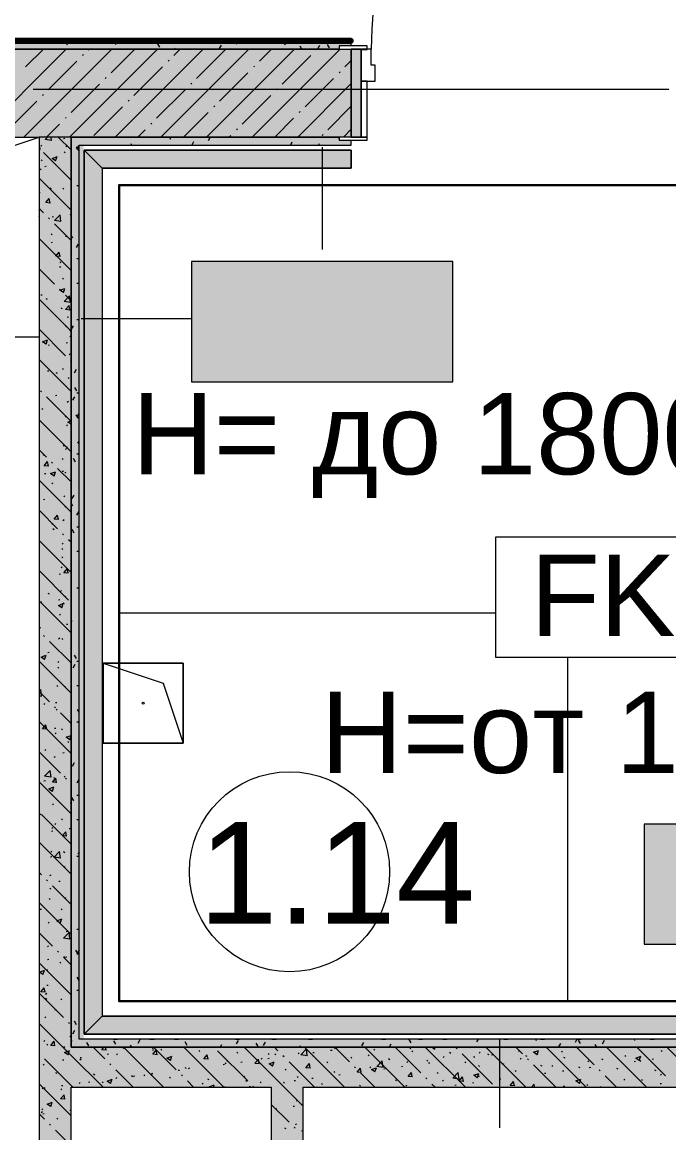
# Model space of a CAD drawing. Header units: millimetres. Extents: x -3817 to 677485, y -22715 to 103890.
# Drawn here: x 67681 to 69296, y 7103 to 9878 of the extents above; entities that cross this region are included whole.
import ezdxf

# ---------------------------------------------------------------- set-up
doc = ezdxf.new("R2010")
doc.units = ezdxf.units.MM
doc.layers.add('PDF _Геометрия', color=7, linetype='Continuous', true_color=0x1d1d1d)
doc.layers.add('PDF _Сплошная заливка', color=7, linetype='Continuous', true_color=0xffffff)
doc.layers.add('PDF _Текст', color=7, linetype='Continuous')
doc.styles.add('PDF GOST-Common', font='arial.ttf')

msp = doc.modelspace()

# ---------------------------------------------------------------- hatches: boundary and pattern name
at = {"layer": 'PDF _Сплошная заливка', "transparency": 33554559}
h = msp.add_hatch(color=256, dxfattribs=at)
h.paths.add_polyline_path([(69633.3, 9811.3), (70923.3, 9811.3), (70923.3, 9819.4), (70953.3, 9819.4), (70953.3, 9831.4), (69603.3, 9831.4), (69603.3, 9819.4), (69633.3, 9819.4), (69633.3, 9811.8)], flags=0)
h.paths.add_polyline_path([(75703.3, 9811.3), (75702.3, 9831.4), (73973.3, 9831.4), (73973.3, 9819.4), (74028.3, 9819.4), (74028.3, 9811.3), (75627.5, 9811.3)], flags=0)
h.paths.add_polyline_path([(62268.2, 9811.3), (66123.3, 9811.5), (66123.3, 9819.4), (66153.3, 9819.4), (66153.3, 9831.4), (61793.3, 9831.4), (61793.3, 9811.3)], flags=0)
h.paths.add_polyline_path([(67133.3, 9811.3), (68473.3, 9811.8), (68473.3, 9819.4), (68503.3, 9819.4), (68503.3, 9831.4), (67103.3, 9831.4), (67103.3, 9819.4), (67133.3, 9819.4)], flags=0)
h.paths.add_polyline_path([(71933.3, 9811.3), (72468.3, 9811.3), (72468.3, 9819.4), (72523.3, 9819.4), (72523.3, 9831.4), (71903.3, 9831.4), (71903.3, 9819.4), (71933.3, 9819.4), (71933.3, 9812.3)], flags=0)
h = msp.add_hatch(color=256, dxfattribs=at)
h.paths.add_polyline_path([(69603.3, 9591.3), (70953.3, 9591.3), (70953.3, 9811.3), (69603.3, 9811.3)], flags=0)
h.paths.add_polyline_path([(67323.3, 9591.3), (68503.3, 9591.3), (68503.3, 9811.3), (67103.3, 9811.3), (67103.3, 9591.3), (67133.3, 9591.3)], flags=0)
h.paths.add_polyline_path([(72103.3, 9591.3), (72103.3, 9811.3), (71903.3, 9811.3), (71903.3, 9591.3), (71933.3, 9591.3)], flags=0)
for points in [[(67803.3, 7336.4), (67823.3, 7336.4), (67823.3, 9591.3), (67803.3, 9591.3), (67803.3, 8928.7)], [(69558.3, 7216.4), (70183.3, 7216.4), (70183.3, 7316.4), (70153.3, 7315.8), (70153.3, 7276.4), (70148.3, 7276.4), (70148.3, 7316.4), (69609.5, 7316.4), (69597.9, 7296.4), (69563.3, 7316.4), (69558.3, 7316.4), (69558.3, 7276.4), (69553.3, 7276.4), (69553.3, 7316.4), (67803.3, 7316.4), (67803.3, 7216.4), (69553.3, 7216.4)], [(68303.3, 5891.3), (68383.3, 5891.3), (68383.3, 7216.4), (68303.3, 7216.4), (68303.3, 6668)]]:
    msp.add_hatch(color=256, dxfattribs=at).paths.add_polyline_path(points)
h = msp.add_hatch(color=256, dxfattribs=at)
h.paths.add_polyline_path([(67823.3, 9571.4), (68503.3, 9571.4), (68503.3, 9583.4), (68473.3, 9583.4), (68473.3, 9591.3), (67823.3, 9591.3)], flags=0)
h.paths.add_polyline_path([(70183.3, 9571.4), (70183.3, 9591.3), (69633.3, 9590.3), (69633.3, 9583.4), (69603.3, 9583.4), (69603.3, 9571.4), (70163.3, 9571.4)], flags=0)
at = {"layer": 'PDF _Сплошная заливка', "true_color": 0xd7cdc4, "transparency": 33554559}
msp.add_hatch(color=254, dxfattribs=at).paths.add_polyline_path([(67835.8, 7348.9), (67880.8, 7393.8), (67880.8, 9513.8), (67835.8, 9558.8), (67835.8, 8928.7)])
h = msp.add_hatch(color=254, dxfattribs=at)
h.paths.add_polyline_path([(69887.9, 7348.9), (70150.8, 7348.9), (70105.8, 7393.8), (69654.2, 7393.8), (69628.2, 7348.9)], flags=0)
h.paths.add_polyline_path([(69582, 7348.9), (69608, 7393.8), (67880.8, 7393.8), (67835.8, 7348.9), (69563.3, 7348.9)], flags=0)
at = {"layer": 'PDF _Сплошная заливка', "transparency": 33554559}
h = msp.add_hatch(color=256, dxfattribs=at)
h.paths.add_polyline_path([(69563.3, 7316.4), (69574.8, 7336.4), (67803.3, 7336.4), (67803.3, 7316.4), (69558.3, 7316.4)], flags=0)
h.paths.add_polyline_path([(70148.3, 7316.4), (70163.3, 7316.4), (70163.3, 7336.4), (69621, 7336.4), (69609.5, 7316.4), (69887.9, 7316.4)], flags=0)

# ---------------------------------------------------------------- linework, layer by layer
at = {"layer": 'PDF _Геометрия', "color": 9, "lineweight": 9, "true_color": 0xc0c0c0}
for points in [[(67103.3, 9831.4), (68503.3, 9831.4), (68503.3, 9832.4), (67103.3, 9832.4)], [(68473.3, 9811.3), (67133.3, 9811.3)], [(67423.3, 6641.3), (67423.3, 9591.3), (67723.3, 9591.3), (67723.3, 6741.3), (67423.3, 6741.3)], [(67803.3, 9591.3), (67803.3, 7336.4), (67803.3, 7316.4), (67803.3, 9591.3), (67823.3, 9591.3)]]:
    msp.add_lwpolyline(points, close=True, dxfattribs=at)
at = {"layer": 'PDF _Геометрия', "color": 231, "lineweight": 70, "true_color": 0xff80c0}
msp.add_lwpolyline([(67103.3, 9831.4), (68503.3, 9831.4), (68503.3, 9832.4), (67103.3, 9832.4)], close=True, dxfattribs=at)
at = {"layer": 'PDF _Геометрия', "color": 9, "lineweight": 9, "true_color": 0xc0c0c0}
for points in [[(68503.3, 9819.4), (68503.3, 9831.4), (67103.3, 9831.4), (67103.3, 9819.4)], [(68503.3, 9591.3), (68503.3, 9811.3)], [(69553.3, 7336.4), (69574.8, 7336.4), (67823.3, 7336.4), (67823.3, 9571.4), (68503.3, 9571.4), (68503.3, 9583.4)], [(67603.3, 5937.9), (67603.3, 5891.3), (67623.3, 5891.3), (67703.3, 5891.3), (67703.3, 6641.3), (67723.3, 6641.3), (67803.3, 6641.3), (67803.3, 7216.4), (68303.3, 7216.4), (68303.3, 5891.3), (67318.3, 5891.3), (67318.3, 5671.4), (68603.3, 5671.4), (68623.3, 5671.4), (67318.3, 5671.4), (67318.3, 5911.3), (67298.3, 5911.3), (67298.3, 5651.4), (67318.3, 5651.4), (68603.3, 5651.4), (68603.3, 4499.1)], [(70668.3, 5891.3), (68383.3, 5891.3), (68383.3, 7216.4), (70183.3, 7216.4)]]:
    msp.add_lwpolyline(points, dxfattribs=at)
at = {"layer": 'PDF _Геометрия', "color": 253, "lineweight": 9, "true_color": 0x9b9b9b}
for points in [[(67726.8, 9831.4), (67723.6, 9825.8)], [(67796.7, 9830.5), (67791.6, 9821.8)], [(67915.5, 9823), (67910.7, 9831.4)], [(67983.5, 9827.1), (67981.1, 9831.4)], [(68161.2, 9824.1), (68157, 9831.4)], [(68219.5, 9831.4), (68215.1, 9823.7)], [(68325.1, 9831.4), (68324.8, 9830.7)], [(68338.9, 9821.1), (68333.9, 9829.8)], [(68025.2, 9815.9), (68020.2, 9824.6)], [(68063, 9811.3), (68061.8, 9813.4)], [(68178.5, 9821.2), (68173.5, 9812.5)], [(68379.8, 9811.3), (68375.6, 9818.6)], [(68424.2, 9820.1), (68419.2, 9811.4)], [(68448.6, 9814), (68443.6, 9822.7)], [(68052.7, 9585.4), (68049.2, 9591.3)], [(68109.4, 9579.6), (68104.6, 9571.4)], [(68151, 9590.7), (68146, 9582)], [(68256.9, 9591.3), (68255.6, 9589.1)], [(68355.1, 9578.5), (68351, 9571.4)], [(68366.4, 9590.6), (68366, 9591.3)], [(68473.3, 9588.4), (68471.6, 9591.3)], [(67822, 9569.5), (67817, 9560.8)], [(67822.2, 9557.9), (67817.1, 9566.6)], [(67817.4, 9561.8), (67823.3, 9561.8)], [(67955.2, 9571.4), (67953.2, 9574.8)], [(68131.2, 9571.4), (68130.9, 9571.8)], [(68423.1, 9574.4), (68421.4, 9571.4)], [(67817.4, 9470.4), (67823.3, 9470.4)], [(67808, 9338.6), (67803.3, 9346.8)], [(67820.9, 9323.8), (67815.9, 9315.1)], [(67817.4, 9287.5), (67823.3, 9287.5)], [(67817.4, 9226.5), (67823.3, 9226.5)], [(67817.4, 9135.1), (67823.3, 9135.1)], [(67808.6, 9119.7), (67803.6, 9111)], [(67815.7, 9010), (67810.7, 9001.3)], [(67811.6, 8942), (67806.6, 8933.3)], [(67817.3, 8956.8), (67812.3, 8965.5)], [(67817.4, 8952.2), (67823.3, 8952.2)], [(67821.4, 8888.7), (67816.3, 8897.4)], [(67817.4, 8891.3), (67823.3, 8891.3)], [(67822.8, 8900.3), (67817.8, 8891.6)], [(67823.3, 8824.5), (67820.4, 8829.4)], [(67817.4, 8799.8), (67823.3, 8799.8)], [(67814.3, 8779.1), (67809.3, 8787.8)], [(67810.5, 8696.2), (67805.5, 8687.5)], [(67807.2, 8669.4), (67803.3, 8676.3)], [(67821.7, 8654.6), (67816.7, 8645.9)], [(67811.3, 8601.4), (67806.3, 8610.1)], [(67817.4, 8617), (67823.3, 8617)], [(67817.4, 8556), (67823.3, 8556)], [(67817.4, 8464.6), (67823.3, 8464.6)], [(67805.4, 8382.5), (67803.3, 8378.8)], [(67812.4, 8272.8), (67807.4, 8264.1)], [(67816.5, 8287.6), (67811.5, 8296.3)], [(67817.4, 8281.7), (67823.3, 8281.7)], [(67817.4, 8220.7), (67823.3, 8220.7)], [(67823.3, 8153.9), (67819.6, 8160.2)], [(67817.4, 8129.3), (67823.3, 8129.3)], [(67811.3, 8027.1), (67806.3, 8018.3)], [(67822.5, 7985.4), (67817.5, 7976.7)], [(67810.5, 7932.2), (67805.5, 7940.9)], [(67817.4, 7946.4), (67823.3, 7946.4)], [(67817.4, 7885.4), (67823.3, 7885.4)], [(67823.3, 7803.9), (67820.4, 7799)], [(67817.4, 7794), (67823.3, 7794)], [(67817.4, 7611.1), (67823.3, 7611.1)], [(67819.8, 7550.4), (67814.7, 7559.1)], [(67823.3, 7560), (67819.4, 7553.3)], [(67817.4, 7550.1), (67823.3, 7550.1)], [(67823.3, 7483.4), (67818.8, 7491.1)], [(67817.4, 7458.7), (67823.3, 7458.7)], [(67823.3, 7422.4), (67822.9, 7423)], [(67812.1, 7357.9), (67807.1, 7349.2)], [(67816.8, 7372.7), (67811.8, 7381.4)], [(67805.6, 7331.1), (67803.3, 7335.1)], [(67847.3, 7319.9), (67842.2, 7328.6)], [(67908.9, 7336.8), (67918.9, 7336.8)], [(67915.3, 7324), (67910.3, 7332.7)], [(67974.6, 7334.5), (67969.6, 7325.8)], [(68000.3, 7336.8), (68010.4, 7336.8)], [(68061.3, 7336.8), (68071.3, 7336.8)], [(68093, 7321), (68088, 7329.7)], [(68213.7, 7336.8), (68223.7, 7336.8)], [(68220.3, 7333.4), (68215.3, 7324.7)], [(68288.4, 7329.3), (68283.3, 7320.6)], [(68305.1, 7336.8), (68315.2, 7336.8)], [(68396.5, 7336.8), (68406.6, 7336.8)], [(68534.1, 7328.2), (68529.1, 7319.5)], [(68579.4, 7336.8), (68589.5, 7336.8)], [(68652.5, 7327.3), (68647.5, 7336)], [(68670.9, 7336.8), (68680.9, 7336.8)], [(68731.8, 7336.8), (68741.9, 7336.8)], [(68820.4, 7336.4), (68816.4, 7329.6)], [(68884.2, 7336.8), (68894.3, 7336.8)], [(68966.3, 7332.4), (68964, 7336.4)], [(68975.7, 7336.8), (68985.7, 7336.8)], [(69066.7, 7336.4), (69062.2, 7328.5)], [(69067.1, 7336.8), (69077.2, 7336.8)], [(69075.9, 7325.4), (69070.9, 7334.1)], [(69135.2, 7333.1), (69130.2, 7324.4)], [(69212, 7333.5), (69210.4, 7336.4)], [(69250, 7336.8), (69260, 7336.8)], [(67954.9, 7316.4), (67951.9, 7321.5)], [(68178.7, 7322.2), (68175.3, 7316.4)], [(68270.7, 7318), (68265.7, 7326.7)], [(68377.2, 7316.4), (68375.3, 7319.6)], [(68553.2, 7316.4), (68553, 7316.6)], [(68602.1, 7324.1), (68597.6, 7316.4)], [(69025.6, 7326), (69020.5, 7317.3)], [(69116.3, 7316.4), (69112.5, 7322.9)]]:
    msp.add_lwpolyline(points, dxfattribs=at)
at = {"layer": 'PDF _Геометрия', "lineweight": 9}
for points in [[(67571, 9591.3), (67791, 9811.3)], [(67685.1, 9591.3), (67905.1, 9811.3)], [(67689.1, 9766.5), (67734, 9811.3)], [(67799.1, 9591.3), (68019.1, 9811.3)], [(67846, 9809.3), (67848, 9811.3)], [(67903, 9752.2), (67962.1, 9811.3)], [(67913.2, 9591.3), (68133.2, 9811.3)], [(68027.2, 9591.3), (68247.2, 9811.3)], [(68059.8, 9795), (68076.1, 9811.3)], [(68116.8, 9738), (68188.1, 9809.3)], [(68141.3, 9591.3), (68361.3, 9811.3)], [(68255.3, 9591.3), (68475.3, 9811.3)], [(68273.6, 9780.7), (68304.2, 9811.3)], [(68416.2, 9809.3), (68418.3, 9811.3)], [(67746.2, 9709.5), (67817.4, 9780.7)], [(67831.7, 9795), (67834.1, 9797.4)], [(68045.5, 9780.7), (68047.9, 9783.1)], [(68330.7, 9723.7), (68401.9, 9795)], [(68487.5, 9766.5), (68503.3, 9782.3)], [(67960, 9695.2), (68031.3, 9766.5)], [(68173.8, 9681), (68245.1, 9752.2)], [(68259.4, 9766.5), (68261.8, 9768.9)], [(68473.2, 9752.2), (68475.6, 9754.6)], [(67803.2, 9652.4), (67874.5, 9723.7)], [(67888.7, 9738), (67891.1, 9740.4)], [(68102.6, 9723.7), (68104.9, 9726.1)], [(68369.4, 9591.3), (68503.3, 9725.2)], [(68387.7, 9666.7), (68459, 9738)], [(67731.9, 9695.2), (67734.3, 9697.6)], [(68017, 9638.2), (68088.3, 9709.5)], [(68230.9, 9623.9), (68302.2, 9695.2)], [(68316.4, 9709.5), (68318.8, 9711.8)], [(67646.4, 9609.7), (67717.7, 9681)], [(67860.2, 9595.4), (67931.5, 9666.7)], [(67945.7, 9681), (67948.1, 9683.3)], [(68159.6, 9666.7), (68162, 9669.1)], [(68444.7, 9609.7), (68503.3, 9668.2)], [(67788.9, 9638.2), (67791.3, 9640.6)], [(68084.2, 9591.3), (68145.3, 9652.4)], [(68312.3, 9591.3), (68359.2, 9638.2)], [(68373.4, 9652.4), (68375.8, 9654.8)], [(67742.1, 9591.3), (67774.7, 9623.9)], [(67970.2, 9591.3), (67988.5, 9609.7)], [(68002.8, 9623.9), (68005.1, 9626.3)], [(68216.6, 9609.7), (68219, 9612)], [(68483.4, 9591.3), (68503.3, 9611.2)], [(68198.3, 9591.3), (68202.4, 9595.4)], [(68430.5, 9595.4), (68432.8, 9597.8)]]:
    msp.add_lwpolyline(points, dxfattribs=at)
at = {"layer": 'PDF _Геометрия', "color": 253, "lineweight": 13, "true_color": 0xaaaaaa}
for points in [[(68543.3, 9811.3), (68543.3, 9819.4), (68473.3, 9819.4), (68473.3, 9811.3)], [(68528.3, 9591.3), (68528.3, 9811.3), (68503.3, 9811.3), (68503.3, 9591.3)], [(68553.3, 9811.3), (68528.3, 9811.3), (68528.3, 9731.4), (68563.3, 9731.4), (68563.3, 9771.3), (68553.3, 9771.3)], [(68543.3, 9810.4), (68543.3, 9811.3), (68528.3, 9811.3), (68528.3, 9810.4)], [(68543.3, 9591.3), (68543.3, 9731.4), (68528.3, 9731.4), (68528.3, 9591.3)], [(68543.3, 9583.4), (68543.3, 9591.3), (68473.3, 9591.3), (68473.3, 9583.4)]]:
    msp.add_lwpolyline(points, close=True, dxfattribs=at)
at = {"layer": 'PDF _Геометрия', "color": 253, "lineweight": 9, "true_color": 0xaaaaaa}
msp.add_lwpolyline([(67708.8, 9711.4), (69296.3, 9711.4)], dxfattribs=at)
at = {"layer": 'PDF _Геометрия', "color": 7, "lineweight": 9}
for points in [[(67803.3, 9591.3), (67723.3, 9591.3), (67723.3, 9091.3), (67473.3, 9091.3), (67473.3, 9591.3)], [(67473.3, 9091.3), (67535.8, 9528.9), (67723.3, 9591.3)], [(67835.8, 9558.8), (68503.3, 9558.8), (67835.8, 9558.8), (67835.8, 7348.9)], [(68430.4, 9565.8), (68430.4, 9310)], [(68503.3, 9513.8), (68503.3, 9558.8), (68503.3, 9513.8)], [(67880.8, 9513.8), (68503.3, 9513.8), (67880.8, 9513.8), (67880.8, 7393.8)], [(67828.8, 9138), (68103.9, 9138)], [(68863.3, 8401.3), (67923.3, 8401.3)], [(67883.3, 8276.3), (68033.3, 8226.3), (68083.3, 8076.4)], [(69043.3, 8291.3), (69043.3, 7431.3)], [(68873.1, 7336.4), (68873.1, 7114.8)]]:
    msp.add_lwpolyline(points, dxfattribs=at)
at = {"layer": 'PDF _Геометрия', "color": 252, "lineweight": 9, "true_color": 0x878787}
for points in [[(67754.2, 9583), (67738.4, 9585.5), (67744.1, 9591.3)], [(67754.2, 9583), (67753.3, 9591.3)], [(67803.3, 9559.2), (67771.1, 9591.3)], [(67784.2, 9587.9), (67787.5, 9588.3)], [(67723.3, 9570.3), (67724.2, 9571.4)], [(67723.3, 9560.5), (67726.2, 9560.2)], [(67726.2, 9560.2), (67724.2, 9571.3)], [(67727.7, 9568.8), (67730.4, 9570.9)], [(67803.3, 9483.8), (67734.2, 9552.8)], [(67785.6, 9554.7), (67788.4, 9552.9)], [(67789.9, 9569.5), (67792.4, 9567.3)], [(67728.2, 9534.8), (67731, 9533)], [(67764.6, 9531.9), (67755.8, 9537.8), (67768.3, 9542.6)], [(67764.7, 9531.8), (67768.3, 9542.6)], [(67725.6, 9509.6), (67728.2, 9511.7)], [(67737.4, 9517.8), (67740.7, 9518.2)], [(67803.3, 9408.3), (67723.3, 9488.3)], [(67723.4, 9450.4), (67726, 9452.5)], [(67750.2, 9464.3), (67753.1, 9462.5)], [(67782.6, 9463.4), (67785.1, 9461.2)], [(67802.9, 9462.4), (67803.3, 9462.5)], [(67723.3, 9413), (67725, 9413.7)], [(67723.3, 9408.5), (67725, 9413.6)], [(67734.2, 9402), (67723.3, 9412.9)], [(67750.9, 9426.5), (67740.3, 9427.4), (67748.8, 9437.6)], [(67750.9, 9426.4), (67748.8, 9437.6)], [(67723.3, 9405), (67724, 9404.3)], [(67723.3, 9392.8), (67723.9, 9393.3)], [(67749.3, 9386.9), (67746.8, 9389.4)], [(67756.1, 9392.3), (67759.5, 9392.7)], [(67777.8, 9380.4), (67762, 9382.8), (67775.8, 9397.3)], [(67777.8, 9380.3), (67775.8, 9397.2)], [(67800.7, 9398.1), (67803.3, 9398.5)], [(67803.3, 9332.9), (67761.9, 9374.3)], [(67803.3, 9257.4), (67723.3, 9337.4)], [(67753.1, 9349.6), (67755.9, 9347.8)], [(67753.9, 9328), (67757.2, 9328.5)], [(67789.4, 9344.4), (67791.9, 9342.1)], [(67775.6, 9292.8), (67764.9, 9293.7), (67773.5, 9303.9)], [(67775.6, 9292.7), (67773.5, 9303.9)], [(67775.1, 9279.1), (67778, 9277.3)], [(67761.9, 9223.4), (67723.3, 9262)], [(67774.4, 9266.8), (67777.8, 9267.2)], [(67782.1, 9238.3), (67784.6, 9236)], [(67727.7, 9196.6), (67731, 9197.1)], [(67740.5, 9188.2), (67743.3, 9186.4)], [(67776.9, 9208.3), (67774.4, 9210.9)], [(67784.3, 9202.4), (67775.4, 9208.4), (67787.9, 9213.2)], [(67784.3, 9202.4), (67787.9, 9213.1)], [(67801.4, 9177.8), (67785.6, 9180.2), (67799.4, 9194.7)], [(67803.3, 9182), (67789.5, 9195.8)], [(67801.4, 9177.7), (67799.4, 9194.6)], [(67803.3, 9106.5), (67723.3, 9186.5)], [(67723.3, 9179.4), (67723.5, 9179.2)], [(67778, 9164.4), (67780.8, 9162.6)], [(67800.2, 9159), (67789.6, 9160), (67798.2, 9170.2)], [(67800.2, 9159), (67798.2, 9170.1)], [(67802.4, 9165.9), (67803.3, 9166.6)], [(67793.2, 9141.3), (67796.5, 9141.7)], [(67789.5, 9044.9), (67723.3, 9111.2)], [(67788.9, 9119.2), (67791.4, 9117)], [(67800.2, 9106.7), (67802.9, 9108.7)], [(67741, 9073.5), (67732.1, 9079.4), (67744.6, 9084.2)], [(67741, 9073.4), (67744.6, 9084.2)], [(67790.9, 9077), (67794.3, 9077.5)], [(67800.1, 9093.9), (67802.9, 9092.1)], [(67746.4, 9071.2), (67749.7, 9071.6)], [(67798.1, 9047.5), (67800.7, 9049.6)], [(67803.3, 8955.7), (67723.3, 9035.7)], [(67803.3, 9031.2), (67802.1, 9032.3)], [(67744.2, 9006.9), (67747.5, 9007.3)], [(67765.4, 9003), (67768.3, 9001.2)], [(67781.6, 9013.1), (67784, 9010.9)], [(67795.9, 8988.3), (67798.6, 8990.4)], [(67802.9, 8979.1), (67803.3, 8978.9)], [(67729.2, 8954.4), (67726.7, 8956.9)], [(67803.3, 8880.3), (67741.7, 8941.8)], [(67764.7, 8945.6), (67768, 8946.1)], [(67730.1, 8912.6), (67732.9, 8910.8)], [(67793.7, 8929.1), (67796.4, 8931.2)], [(67803.3, 8804.8), (67723.3, 8884.8)], [(67788.4, 8894.1), (67790.8, 8891.8)], [(67791.6, 8869.9), (67794.2, 8872)], [(67803.3, 8873.4), (67795, 8878.9), (67803.3, 8882.1)], [(67741.7, 8790.9), (67723.3, 8809.4)], [(67783.5, 8820.2), (67786.8, 8820.6)], [(67789.4, 8810.8), (67792.1, 8812.8)], [(67790.3, 8817.8), (67793.2, 8816)], [(67732.9, 8797.9), (67735.8, 8796.1)], [(67746.7, 8769), (67736.1, 8769.9), (67744.7, 8780.1)], [(67746.7, 8768.9), (67744.7, 8780.1)], [(67756.8, 8775.9), (67754.3, 8778.4)], [(67781, 8788), (67783.5, 8785.7)], [(67736.7, 8750), (67740, 8750.5)], [(67760.6, 8744), (67751.8, 8750), (67764.2, 8754.8)], [(67760.6, 8744), (67764.2, 8754.7)], [(67803.3, 8729.4), (67769.4, 8763.3)], [(67781.2, 8755.9), (67784.5, 8756.3)], [(67787.3, 8751.6), (67789.9, 8753.6)], [(67803.3, 8653.9), (67723.3, 8733.9)], [(67755, 8727.4), (67757.8, 8725.6)], [(67785.1, 8692.4), (67787.7, 8694.4)], [(67801.8, 8694.6), (67803.3, 8694.8)], [(67734.4, 8685.8), (67737.7, 8686.2)], [(67787.8, 8668.9), (67790.3, 8666.7)], [(67769.4, 8612.4), (67723.3, 8658.6)], [(67771.4, 8635.2), (67760.8, 8636.2), (67769.3, 8646.4)], [(67771.4, 8635.2), (67769.3, 8646.3)], [(67782.9, 8633.2), (67785.6, 8635.2)], [(67755, 8624.5), (67758.3, 8624.9)], [(67757.8, 8612.6), (67760.7, 8610.8)], [(67803.3, 8503.1), (67723.3, 8583.1)], [(67784.5, 8597.3), (67782, 8599.8)], [(67803.3, 8578.6), (67797.1, 8584.8)], [(67780.5, 8562.9), (67783, 8560.6)], [(67780.8, 8574), (67783.4, 8576)], [(67779.9, 8542.1), (67782.7, 8540.3)], [(67797.1, 8433.9), (67723.3, 8507.7)], [(67773.7, 8499), (67777.1, 8499.5)], [(67778.6, 8514.8), (67781.3, 8516.9)], [(67796.1, 8501.5), (67785.4, 8502.4), (67794, 8512.6)], [(67796.1, 8501.4), (67794, 8512.6)], [(67745.3, 8451.3), (67748.1, 8449.5)], [(67776.4, 8455.6), (67779.1, 8457.7)], [(67787.3, 8443.8), (67789.8, 8441.5)], [(67803.3, 8352.2), (67723.3, 8432.2)], [(67727, 8428.9), (67730.3, 8429.3)], [(67780.2, 8414.6), (67771.4, 8420.6), (67783.8, 8425.3)], [(67771.5, 8434.8), (67774.8, 8435.2)], [(67780.2, 8414.5), (67783.8, 8425.3)], [(67782.8, 8427.4), (67785.6, 8425.6)], [(67774.3, 8396.4), (67776.9, 8398.5)], [(67724.7, 8364.6), (67728, 8365.1)], [(67792, 8373.5), (67795.4, 8373.9)], [(67736.7, 8343.4), (67734.2, 8345.9)], [(67803.3, 8276.8), (67749.3, 8330.8)], [(67772.1, 8337.2), (67774.8, 8339.3)], [(67780, 8337.7), (67782.5, 8335.4)], [(67745.3, 8303.4), (67748.6, 8303.8)], [(67803.3, 8201.3), (67723.3, 8281.3)], [(67736.9, 8285.7), (67728.1, 8291.6), (67740.5, 8296.4)], [(67736.9, 8285.6), (67740.6, 8296.3)], [(67770, 8278.1), (67772.6, 8280.1)], [(67770.2, 8266), (67773, 8264.2)], [(67767.8, 8218.9), (67770.5, 8220.9)], [(67786.8, 8218.6), (67789.3, 8216.4)], [(67723.3, 8206.5), (67727.5, 8210.9)], [(67749.3, 8179.9), (67723.3, 8205.9)], [(67723.3, 8195), (67729.5, 8194.1)], [(67729.5, 8194), (67727.5, 8210.9)], [(67734.8, 8175.7), (67737.6, 8173.9)], [(67764.4, 8164.8), (67761.9, 8167.4)], [(67764, 8177.9), (67767.3, 8178.4)], [(67765.6, 8159.7), (67768.3, 8161.7)], [(67803.3, 8125.9), (67776.9, 8152.3)], [(67803.3, 8050.5), (67723.3, 8130.5)], [(67742.5, 8111.4), (67731.9, 8112.3), (67740.5, 8122.6)], [(67742.5, 8111.4), (67740.5, 8122.5)], [(67761.7, 8113.6), (67765.1, 8114.1)], [(67779.5, 8112.6), (67781.9, 8110.3)], [(67763.5, 8100.5), (67766.1, 8102.5)], [(67799.8, 8085.1), (67791, 8091.1), (67803.3, 8095.8)], [(67795.1, 8080.8), (67797.9, 8079)], [(67799.8, 8085.1), (67803.3, 8095.4)], [(67776.9, 8001.4), (67723.3, 8055.1)], [(67737.7, 8060.9), (67740.5, 8059.1)], [(67782.3, 8052.4), (67785.6, 8052.8)], [(67761.3, 8041.3), (67764, 8043.3)], [(67753, 7991.4), (67737.2, 7993.9), (67751.1, 8008.3)], [(67753.1, 7991.4), (67751.1, 8008.3)], [(67803.3, 7899.6), (67723.3, 7979.6)], [(67735.5, 7982.3), (67738.9, 7982.7)], [(67747.7, 7962.2), (67760.2, 7966.9)], [(67767.2, 7977.7), (67756.6, 7978.6), (67765.2, 7988.8)], [(67756.6, 7956.2), (67760.2, 7966.9)], [(67759.1, 7982.1), (67761.8, 7984.2)], [(67759.7, 7990.4), (67762.6, 7988.6)], [(67767.2, 7977.6), (67765.2, 7988.8)], [(67786.3, 7993.5), (67788.7, 7991.2)], [(67792, 7986.3), (67789.5, 7988.8)], [(67747.7, 7962.2), (67756.6, 7956.2)], [(67757, 7922.9), (67759.6, 7925)], [(67801, 7926.9), (67803.3, 7927.2)], [(67725.1, 7899.6), (67727.9, 7897.8)], [(67803.3, 7824.2), (67729.2, 7898.3)], [(67778.9, 7887.4), (67781.4, 7885.2)], [(67754.3, 7856.8), (67757.6, 7857.2)], [(67754.8, 7863.7), (67757.5, 7865.8)], [(67762.6, 7875.7), (67765.4, 7873.9)], [(67798.8, 7862.7), (67802.1, 7863.1)], [(67803.3, 7748.7), (67723.3, 7828.7)], [(67791.9, 7843.9), (67781.3, 7844.9), (67789.8, 7855.1)], [(67791.9, 7843.9), (67789.8, 7855)], [(67752.7, 7804.6), (67755.3, 7806.6)], [(67776.6, 7788.8), (67760.8, 7791.3), (67774.7, 7805.7)], [(67776.6, 7788.8), (67774.7, 7805.6)], [(67784.6, 7805.2), (67787.5, 7803.4)], [(67752, 7792.5), (67755.3, 7793)], [(67729.2, 7747.4), (67723.3, 7753.3)], [(67750.5, 7745.4), (67753.2, 7747.4)], [(67785.7, 7768.4), (67788.2, 7766.1)], [(67744.3, 7732.4), (67741.7, 7734.9)], [(67803.3, 7673.3), (67756.8, 7719.8)], [(67772.6, 7731.3), (67775.9, 7731.7)], [(67750, 7714.3), (67752.8, 7712.5)], [(67787.5, 7690.4), (67790.3, 7688.6)], [(67803.3, 7597.9), (67723.3, 7677.9)], [(67725.8, 7661.1), (67729.1, 7661.6)], [(67748.3, 7686.2), (67751, 7688.2)], [(67778.4, 7662.3), (67780.9, 7660)], [(67776.2, 7626.8), (67767.3, 7632.7), (67779.8, 7637.5)], [(67776.2, 7626.7), (67779.8, 7637.4)], [(67746.2, 7627), (67748.8, 7629)], [(67791.3, 7605.8), (67794.6, 7606.2)], [(67756.8, 7568.9), (67723.3, 7602.5)], [(67800.2, 7586.2), (67784.4, 7588.6), (67798.2, 7603.1)], [(67800.2, 7586.1), (67798.2, 7603)], [(67744, 7567.8), (67746.7, 7569.8)], [(67771.9, 7553.8), (67769.4, 7556.3)], [(67803.3, 7447), (67723.3, 7527)], [(67744.5, 7535.7), (67747.9, 7536.1)], [(67774.9, 7529.1), (67777.8, 7527.3)], [(67803.3, 7522.5), (67784.5, 7541.3)], [(67785.2, 7543.2), (67787.7, 7540.9)], [(67789, 7541.5), (67792.4, 7542)], [(67732.9, 7497.8), (67724.1, 7503.8), (67736.5, 7508.6)], [(67732.9, 7497.8), (67736.5, 7508.5)], [(67741.8, 7508.6), (67744.5, 7510.7)], [(67742.3, 7471.4), (67745.6, 7471.8)], [(67784.5, 7390.4), (67723.3, 7451.6)], [(67738.4, 7453.9), (67727.7, 7454.8), (67736.3, 7465)], [(67738.4, 7453.8), (67736.3, 7465)], [(67739.7, 7449.4), (67742.3, 7451.5)], [(67739.6, 7438.7), (67742.4, 7436.9)], [(67777.9, 7437.1), (67780.4, 7434.9)], [(67737.5, 7390.2), (67740.2, 7392.3)], [(67762.8, 7410.1), (67766.2, 7410.6)], [(67883, 7216.4), (67803.3, 7296.1), (67723.3, 7376.1)], [(67799.6, 7375.3), (67797.1, 7377.8)], [(67735.4, 7331), (67738, 7333.1)], [(67763, 7320.1), (67752.4, 7321.1), (67761, 7331.3)], [(67763, 7320.1), (67761, 7331.2)], [(67799.9, 7343.8), (67802.7, 7342)], [(67724.1, 7299.9), (67723.3, 7300.7)], [(67742.4, 7324), (67745.3, 7322.2)], [(67784.7, 7318.1), (67787.2, 7315.8)], [(67795.8, 7297.3), (67786.9, 7303.3), (67799.4, 7308.1)], [(67795.8, 7297.3), (67799.4, 7308)], [(67887.6, 7287.3), (67858.5, 7316.4)], [(67890.6, 7309), (67879.9, 7309.9), (67885.3, 7316.4)], [(67890.6, 7308.9), (67889.2, 7316.4)], [(67932.3, 7315.9), (67935.1, 7314.1)], [(68033.9, 7216.4), (67933.9, 7316.4)], [(68005.7, 7314.2), (68009, 7314.6)], [(68006.6, 7309.1), (68009.3, 7311.1)], [(68018.1, 7297.8), (68007.5, 7298.8), (68016, 7309)], [(68066.1, 7259.6), (68009.4, 7316.4)], [(68018.1, 7297.8), (68016, 7308.9)], [(68027.2, 7311.9), (68030, 7310.1)], [(68184.8, 7216.4), (68084.8, 7316.4)], [(68122.1, 7307.9), (68124.9, 7306.1)], [(68244.6, 7232), (68169.2, 7307.4)], [(68217, 7303.9), (68219.8, 7302.1)], [(68383.3, 7168.7), (68335.6, 7216.4), (68235.6, 7316.4)], [(68295.8, 7301), (68298.3, 7298.7)], [(68320.1, 7307.4), (68311.1, 7316.4)], [(68370.3, 7300.5), (68372.9, 7302.5)], [(68393, 7295.3), (68377.2, 7297.7), (68391.1, 7312.1)], [(68486.5, 7216.4), (68386.5, 7316.4)], [(68393, 7295.2), (68391.1, 7312.1)], [(68407.2, 7303.1), (68410.5, 7303.5)], [(68451.7, 7308.9), (68455.1, 7309.4)], [(68461.6, 7313), (68464.2, 7315)], [(68498.6, 7279.7), (68462, 7316.4)], [(68464.2, 7315.8), (68467.1, 7314)], [(68637.4, 7216.4), (68537.4, 7316.4)], [(68559.2, 7311.8), (68562, 7310)], [(68677.1, 7252.1), (68612.9, 7316.4)], [(68649.5, 7315.3), (68652, 7313.1)], [(68654.1, 7307.7), (68656.9, 7305.9)], [(68788.2, 7216.4), (68688.2, 7316.4)], [(68705.2, 7316.4), (68711.7, 7311.9)], [(68711.7, 7311.9), (68713.2, 7316.4)], [(68749, 7303.7), (68751.8, 7301.9)], [(68767.6, 7312.4), (68765.1, 7314.9)], [(68822.7, 7302.4), (68825.3, 7304.4)], [(68939.1, 7216.4), (68839.1, 7316.4)], [(68931.1, 7299.9), (68914.6, 7316.4)], [(68915, 7315.7), (68915.8, 7316.4)], [(68920.6, 7306.7), (68923.9, 7307.1)], [(68967.2, 7297.7), (68958.4, 7303.7), (68970.8, 7308.4)], [(68967.2, 7297.6), (68970.9, 7308.4)], [(69090, 7216.4), (68990, 7316.4)], [(69028.5, 7306.5), (69030.9, 7304.2)], [(69109.6, 7272.2), (69065.5, 7316.4)], [(69240.9, 7216.4), (69140.9, 7316.4)], [(69288.1, 7244.5), (69216.3, 7316.4)], [(69277.6, 7306.3), (69280.2, 7308.3)], [(69391.7, 7216.4), (69291.7, 7316.4)], [(67733.2, 7271.9), (67735.9, 7273.9)], [(67807.7, 7216.4), (67803.3, 7220.7), (67736.7, 7287.3)], [(67781.6, 7284.7), (67784.9, 7285.1)], [(67825.5, 7285.2), (67828.2, 7287.2)], [(67826.1, 7290.5), (67829.4, 7291)], [(67893.4, 7299.4), (67896.8, 7299.8)], [(67902.7, 7272.2), (67900.2, 7274.7)], [(67916.8, 7297.7), (67919.5, 7299.7)], [(68051.3, 7283.1), (68042.4, 7289), (68054.9, 7293.8)], [(68051.3, 7283), (68054.9, 7293.8)], [(68145.6, 7286.7), (68135, 7287.6), (68143.6, 7297.8)], [(68145.6, 7286.6), (68143.6, 7297.8)], [(68183.1, 7273.6), (68186.4, 7274)], [(68188.1, 7275.7), (68190.8, 7277.8)], [(68192.1, 7283.2), (68194.6, 7280.9)], [(68227.6, 7279.4), (68230.9, 7279.9)], [(68262.5, 7276.4), (68271.1, 7286.7)], [(68262.5, 7276.4), (68273.1, 7275.5)], [(68273.1, 7275.5), (68271.1, 7286.6)], [(68277.9, 7287.1), (68280.6, 7289.2)], [(68294.9, 7288.3), (68298.3, 7288.7)], [(68306.8, 7268.8), (68298, 7274.8), (68310.4, 7279.6)], [(68306.8, 7268.8), (68310.4, 7279.5)], [(68311.9, 7299.9), (68314.7, 7298.1)], [(68335.2, 7292.3), (68332.6, 7294.8)], [(68411.1, 7216.4), (68347.7, 7279.7)], [(68400.7, 7264.4), (68390, 7265.3), (68398.6, 7275.5)], [(68400.7, 7264.3), (68398.6, 7275.4)], [(68406.8, 7295.9), (68409.7, 7294.1)], [(68442.1, 7279.7), (68444.6, 7277.5)], [(68501.7, 7291.9), (68504.6, 7290.1)], [(68545.8, 7297.5), (68548.3, 7295.3)], [(68582.8, 7265.8), (68567, 7268.3), (68580.8, 7282.7)], [(68582.8, 7265.8), (68580.8, 7282.7)], [(68596.6, 7287.9), (68599.5, 7286.1)], [(68641.6, 7278.5), (68644.2, 7280.5)], [(68691.6, 7283.9), (68694.4, 7282.1)], [(68696.4, 7277.2), (68699.8, 7277.6)], [(68732.8, 7291), (68735.5, 7293.1)], [(68855.7, 7224.4), (68780.2, 7299.9)], [(68786.5, 7279.9), (68789.3, 7278.1)], [(68808.7, 7292), (68812.1, 7292.4)], [(68843.9, 7299.7), (68846.7, 7297.9)], [(68853.2, 7297.8), (68856.6, 7298.3)], [(68881.4, 7275.8), (68884.2, 7274)], [(68924.8, 7288.7), (68927.2, 7286.4)], [(68938.8, 7295.7), (68941.6, 7293.9)], [(68946.2, 7284.8), (68943.7, 7287.3)], [(69033.7, 7291.7), (69036.6, 7289.9)], [(69093.9, 7280.5), (69096.6, 7282.5)], [(69128.6, 7287.7), (69131.5, 7285.9)], [(69186.3, 7293.8), (69188.9, 7295.8)], [(69210.2, 7280.8), (69213.6, 7281.3)], [(69222.8, 7283.5), (69213.9, 7289.4), (69226.4, 7294.2)], [(69222.8, 7283.4), (69226.4, 7294.1)], [(69223.6, 7283.7), (69226.4, 7281.9)], [(69254.7, 7286.7), (69258.1, 7287.1)], [(67764.5, 7253.5), (67767.3, 7251.7)], [(67859.4, 7249.5), (67862.2, 7247.7)], [(67958.5, 7216.4), (67915.2, 7259.6)], [(67954.3, 7245.4), (67957.1, 7243.6)], [(67984.7, 7247.6), (67987.2, 7245.3)], [(68003.5, 7249.9), (68006.8, 7250.3)], [(68004.5, 7249.9), (68007.1, 7251.9)], [(68070.8, 7258.8), (68074.1, 7259.2)], [(68081.2, 7244.5), (68078.7, 7247.1)], [(68088.4, 7265.4), (68090.9, 7263.1)], [(68096.8, 7263.2), (68099.5, 7265.3)], [(68338.4, 7261.9), (68340.9, 7259.7)], [(68459.4, 7253.8), (68462.1, 7255.8)], [(68472.3, 7247.7), (68475.6, 7248.1)], [(68513.7, 7264.7), (68511.2, 7267.2)], [(68528.2, 7253.2), (68517.6, 7254.1), (68526.1, 7264.3)], [(68528.2, 7253.1), (68526.1, 7264.3)], [(68562, 7216.4), (68526.3, 7252.1)], [(68549.2, 7265.2), (68551.9, 7267.2)], [(68562.3, 7254.6), (68553.5, 7260.6), (68565.9, 7265.3)], [(68562.3, 7254.5), (68565.9, 7265.3)], [(68584.6, 7262.5), (68587.9, 7262.9)], [(68629.1, 7268.3), (68632.4, 7268.7)], [(68655.7, 7242), (68645.1, 7243), (68653.7, 7253.2)], [(68655.7, 7242), (68653.7, 7253.1)], [(68717.4, 7253.1), (68719.9, 7250.8)], [(68772.5, 7236.4), (68756.7, 7238.9), (68770.6, 7253.3)], [(68772.5, 7236.4), (68770.6, 7253.2)], [(68817.9, 7240.3), (68809, 7246.3), (68821.5, 7251.1)], [(68817.9, 7240.3), (68821.5, 7251)], [(68820.5, 7243.2), (68823.2, 7245.3)], [(68821.1, 7270.9), (68823.6, 7268.6)], [(68912.8, 7256.5), (68915.5, 7258.6)], [(69014.6, 7216.4), (68958.7, 7272.2)], [(68976.3, 7271.8), (68979.1, 7270)], [(68986.1, 7251.3), (68989.4, 7251.8)], [(69004.1, 7269.1), (69006.8, 7271.1)], [(69030.6, 7257.2), (69033.9, 7257.6)], [(69071.2, 7267.8), (69074, 7266)], [(69097.9, 7266.1), (69101.3, 7266.5)], [(69124.7, 7257.1), (69122.2, 7259.6)], [(69166.1, 7263.8), (69169, 7262)], [(69261, 7259.8), (69263.9, 7258)], [(69275.4, 7247.1), (69278.1, 7249.2)], [(67803.3, 7145.3), (67723.3, 7225.3)], [(67779.3, 7220.4), (67782.6, 7220.8)], [(67823.4, 7226), (67826, 7228)], [(67846.7, 7229.3), (67850, 7229.7)], [(67881, 7229.8), (67883.5, 7227.5)], [(67901.9, 7225.7), (67893.1, 7231.7), (67905.5, 7236.5)], [(67901.9, 7225.7), (67905.5, 7236.4)], [(67914.7, 7238.5), (67917.3, 7240.6)], [(67958.9, 7244.1), (67962.3, 7244.5)], [(68049.2, 7241.4), (68052, 7239.6)], [(68109.4, 7216.4), (68093.8, 7232)], [(68131, 7226.3), (68133.5, 7224.1)], [(68144.1, 7237.4), (68147, 7235.6)], [(68150.2, 7216.4), (68148.6, 7217.4), (68161, 7222.2)], [(68159.1, 7216.4), (68161, 7222.2)], [(68186, 7216.6), (68188.6, 7218.6)], [(68234.7, 7244.1), (68237.2, 7241.9)], [(68239, 7233.4), (68241.9, 7231.6)], [(68248.2, 7218.2), (68251.5, 7218.6)], [(68259.7, 7216.9), (68257.2, 7219.4)], [(68275.8, 7227.9), (68278.4, 7230)], [(68334, 7229.4), (68336.8, 7227.6)], [(68360.5, 7232.9), (68363.8, 7233.4)], [(68368.1, 7241.3), (68370.8, 7243.3)], [(68405, 7238.8), (68408.3, 7239.2)], [(68428.9, 7225.4), (68431.7, 7223.6)], [(68510, 7217.5), (68511.3, 7216.4)], [(68523.8, 7221.4), (68526.6, 7219.6)], [(68613.7, 7235.3), (68616.2, 7233)], [(68618.7, 7217.4), (68620.3, 7216.4)], [(68639.4, 7219.3), (68642.1, 7221.4)], [(68692.2, 7237), (68689.7, 7239.5)], [(68712.9, 7216.4), (68704.8, 7224.4)], [(68730.7, 7231.8), (68733.3, 7233.9)], [(68762, 7221.8), (68765.3, 7222.3)], [(68783.3, 7230.9), (68772.6, 7231.8), (68781.2, 7242)], [(68783.3, 7230.8), (68781.2, 7242)], [(68806.5, 7227.7), (68809.8, 7228.1)], [(68873.8, 7236.6), (68877.1, 7237)], [(68910.8, 7219.7), (68900.2, 7220.7), (68908.7, 7230.9)], [(68910.8, 7219.7), (68908.7, 7230.8)], [(68953.1, 7216.4), (68960.3, 7223.9)], [(68961.2, 7216.4), (68960.3, 7223.8)], [(69033.4, 7216.4), (69036.3, 7219.7)], [(69036.9, 7216.4), (69036.3, 7219.7)], [(69073.4, 7226.1), (69064.5, 7232.1), (69077, 7236.9)], [(69073.4, 7226.1), (69077, 7236.8)], [(69091.8, 7221.3), (69094.4, 7223.3)], [(69124.8, 7218.2), (69126.8, 7216.4)], [(69165.5, 7216.4), (69137.3, 7244.5)], [(69184.1, 7234.6), (69186.8, 7236.6)], [(69228.5, 7236), (69231, 7233.7)], [(69275.3, 7225.4), (69278.6, 7225.9)], [(67731, 7212.7), (67733.7, 7214.7)], [(67734.8, 7214.5), (67738.1, 7215)], [(67787.7, 7186.4), (67777.1, 7187.3), (67785.6, 7197.5)], [(67777.4, 7212), (67779.8, 7209.7)], [(67787.7, 7186.3), (67785.6, 7197.5)], [(69208, 7216.6), (69211.3, 7217)], [(67729.9, 7162.6), (67732.7, 7160.8)], [(67752.5, 7168.4), (67743.7, 7174.3), (67756.1, 7179.1)], [(67752.5, 7168.3), (67756.1, 7179.1)], [(68303.3, 7181.3), (68305.1, 7179.6)], [(68347.7, 7128.9), (68303.3, 7173.3)], [(68313.7, 7162.8), (68317, 7163.3)], [(68358.2, 7168.7), (68361.5, 7169.1)], [(68366, 7182.1), (68368.6, 7184.1)], [(67736.7, 7136.4), (67723.3, 7149.9)], [(67728.9, 7153.5), (67731.5, 7155.5)], [(67732.5, 7150.3), (67735.9, 7150.7)], [(67767.3, 7138.7), (67770.2, 7136.9)], [(67799.9, 7159.1), (67803.2, 7159.6)], [(67751.8, 7121.3), (67749.3, 7123.8)], [(67803.3, 7069.9), (67764.4, 7108.8)], [(68336.8, 7114.7), (68339.7, 7112.9)], [(68362.8, 7113.8), (68360.3, 7116.3)], [(68363.8, 7122.9), (68366.4, 7124.9)], [(68378.8, 7107.4), (68382.1, 7107.9)]]:
    msp.add_lwpolyline(points, dxfattribs=at)
at = {"layer": 'PDF _Геометрия', "color": 7, "lineweight": 9}
for points in [[(67823.3, 9591.3), (68473.3, 9591.3)], [(67835.8, 7348.9), (67835.8, 9558.8), (67880.8, 9513.8), (67880.8, 7393.8), (69608, 7393.8), (67880.8, 7393.8), (67835.8, 7348.9), (69582, 7348.9)], [(68757, 9279.9), (68103.9, 9279.9), (68103.9, 8979.9), (68757, 8979.9)], [(69516.4, 8591.3), (68863.3, 8591.3), (68863.3, 8291.3), (69516.4, 8291.3)], [(68083.3, 8076.4), (67883.3, 8076.4), (67883.3, 8276.3), (68083.3, 8276.3)], [(68083.3, 8076.4), (68083.3, 8276.3), (67883.3, 8276.3), (67883.3, 8076.4)], [(69888.3, 7874.1), (69235.2, 7874.1), (69235.2, 7574.1), (69888.3, 7574.1)], [(69563.3, 7316.4), (67803.3, 7316.4)]]:
    msp.add_lwpolyline(points, close=True, dxfattribs=at)
at = {"layer": 'PDF _Геометрия', "color": 231, "lineweight": 30, "true_color": 0xff80c0}
msp.add_lwpolyline([(70068.3, 9471.3), (67923.3, 9471.3), (67923.3, 7431.3), (70063.3, 7431.3), (70063.3, 9471.3)], dxfattribs=at)
at = {"layer": 'PDF _Геометрия', "color": 7, "lineweight": 9}
for centre, radius in [((67983.3, 8176.3), 2.5), ((68348.9, 7754.9), 250), ((68348.9, 7754.9), 250)]:
    msp.add_circle(centre, radius, dxfattribs=at)
at = {"layer": 'PDF _Геометрия', "color": 253, "lineweight": 9, "true_color": 0xaaaaaa}
msp.add_arc((69553.3, 9811.4), 1000, 89.9999, 180.0001, dxfattribs=at)
at = {"layer": 'PDF _Сплошная заливка', "lineweight": 35, "transparency": 33554559}
for points in [[(68528.3, 9591.3), (68528.3, 9811.3), (68503.3, 9591.3), (68503.3, 9811.3)], [(67803.3, 6641.3), (67803.3, 9591.3), (67723.3, 6641.3), (67723.3, 9591.3)]]:
    msp.add_solid(points, dxfattribs=at)
at = {"layer": 'PDF _Сплошная заливка', "color": 135, "lineweight": 35, "true_color": 0x3f92ba, "transparency": 33554559}
msp.add_solid([(67834.3, 7336.4), (67834.3, 9571.4), (67823.3, 7336.4), (67823.3, 9571.4)], dxfattribs=at)
at = {"layer": 'PDF _Сплошная заливка', "color": 254, "lineweight": 35, "true_color": 0xd7cdc4, "transparency": 33554559}
msp.add_solid([(67880.8, 9513.8), (68503.3, 9513.8), (67835.8, 9558.8), (68503.3, 9558.8)], dxfattribs=at)
at = {"layer": 'PDF _Сплошная заливка', "lineweight": 9, "transparency": 33554559}
for points in [[(68757, 9279.9), (68103.9, 9279.9), (68757, 8979.9), (68103.9, 8979.9)], [(69888.3, 7874.1), (69235.2, 7874.1), (69888.3, 7574.1), (69235.2, 7574.1)]]:
    msp.add_solid(points, dxfattribs=at)

# ---------------------------------------------------------------- texts
at = {"layer": 'PDF _Текст', "color": 250, "true_color": 0x3c3c3c, "attachment_point": 4, "style": 'PDF GOST-Common'}
for s, insert, char_height in [('Н= до 1800мм', (67955.1, 8820.5), 203.2), ('FK1', (68950.6, 8445.8), 203.2), ('Н=от 1800мм', (68426.7, 8101.9), 203.2), ('1.14', (68121.9, 7752.1), 254)]:
    msp.add_mtext(s, dxfattribs=dict(at, insert=insert, char_height=char_height))

doc.saveas('drawing.dxf')
